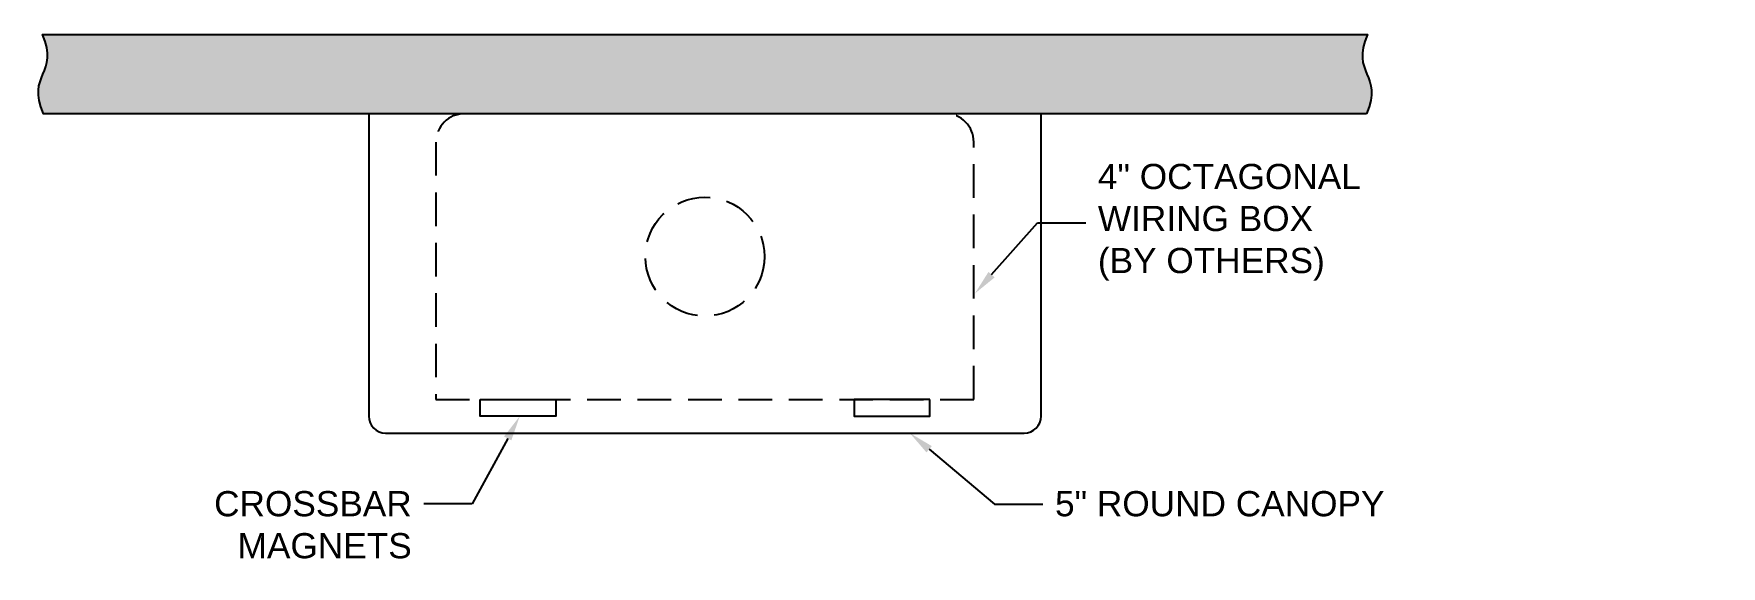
# Model space of a CAD drawing. Header units: inches. Extents: x -5 to 7.6, y -1 to 3.
import ezdxf
from ezdxf import colors
from ezdxf.entities.mleader import LeaderData, LeaderLine
from ezdxf.math import Vec2, Vec3

# ---------------------------------------------------------------- set-up
doc = ezdxf.new("R2010")
doc.units = ezdxf.units.IN
doc.header["$LTSCALE"] = 0.5
doc.header["$MEASUREMENT"] = 0
doc.linetypes.add('DASHED', pattern=[0.75, 0.5, -0.25])
for name, color, linetype in [('Ceiling', 42, 'CONTINUOUS'), ('Hardware', 242, 'CONTINUOUS'), ('Mounting', 4, 'CONTINUOUS')]:
    doc.layers.add(name, color=color, linetype=linetype)
doc.layers.add('CUST DWG', color=60, linetype='CONTINUOUS', lineweight=20)
doc.styles.add('LSAD_Standard', font='arial.ttf')

msp = doc.modelspace()

# ---------------------------------------------------------------- hatches: boundary and pattern name
at = {"layer": 'Ceiling', "ltscale": 0.5, "transparency": 16777216}
h = msp.add_hatch(dxfattribs=at)
h.set_pattern_fill('AR-CONC', color=256, scale=0.03125)
h.set_pattern_definition([(49.99999999999999, (0, -7.539608851263438), (0.2241438070627355, -0.01961004218206097), [0.0234375, -0.2578125]), (355, (0, -7.539608851263438), (-0.0433597917540625, 0.2350600417812537), [0.01875, -0.20625]), (100.45144446, (0.01867865031249494, -7.541243021263426), (0.1807840146022225, 0.2154499971776967), [0.01991880999999998, -0.2191069099999999]), (46.18420000000001, (0, -7.477108851263438), (0.3335129158348664, -0.05172477524783642), [0.03515625, -0.38671875]), (96.63563549, (0.02779273281248607, -7.481419259700942), (0.2920818580231964, 0.304412062742047), [0.029878231875, -0.3286605499999999]), (351.1841639899999, (0, -7.477108851263438), (0.2920818578296166, 0.3044120625843719), [0.028125, -0.3093750003125]), (21, (0.03125, -7.492733851263438), (0.1865334537870193, -0.1258184033329184), [0.0234375, -0.2578125]), (326.0000000000001, (0.03125, -7.492733851263438), (0.07603604122549429, 0.2266093890771416), [0.01875, -0.20625]), (71.45144474, (0.04679445437500362, -7.503218718138442), (0.262569492728116, 0.1007909852519856), [0.019918809375, -0.21910691]), (37.50000000000001, (0, -7.539608851263438), (0.003799954786653334, 0.1040293293222848), [0, -0.20375, 0, -0.209375, 0, -0.20703125]), (7.499999999999999, (0, -7.539608851263438), (0.08220923045067144, 0.1232536599632376), [0, -0.119375, 0, -0.1990625, 0, -0.07890625]), (327.5, (-0.06968749999998636, -7.539608851263438), (0.1668195113038778, -0.007048397416993674), [0, -0.078125, 0, -0.24375, 0, -0.3234375]), (317.5, (-0.1009374999999864, -7.539608851263438), (0.1822456779194957, 0.03128280697884929), [0, -0.1015625, 0, -0.161875, 0, -0.2296875])])
edge = h.paths.add_edge_path()
edge.add_spline(control_points=[(4.92714658528439, 2.965551181102455), (-3.047100412588122, 2.965551181102455), (-3.987123498935318, 2.965551181102455), (-4.927146585282571, 2.965551181102455)], knot_values=[2, 2, 2, 2, 3, 3, 3, 3], weights=[1, 1, 1, 1], degree=3, periodic=0)
edge.add_spline(control_points=[(-4.927146585282571, 2.965551181102455), (-4.862827084308719, 2.817913385826841), (-4.923507583334867, 2.670275590551228), (-4.984188082361015, 2.522637795275614), (-4.919868581387163, 2.375)], knot_values=[3, 3, 3, 3, 4, 5, 5, 5, 5], weights=[1, 1, 1, 1, 1], degree=3, periodic=0)
edge.add_spline(control_points=[(-4.919868581387163, 2.375), (-4.3641886488561, 2.375), (-3.808508716325036, 2.375), (-1.790005027393647, 2.374999999999972)], knot_values=[5, 5, 5, 5, 5.592663886643972, 5.592663886643972, 5.592663886643972, 5.592663886643972], weights=[1, 1, 1, 1], degree=3, periodic=0)
edge.add_line((-1.790005027393647, 2.374999999999972), (1.790000000000873, 2.375))
edge.add_spline(control_points=[(1.790000000020939, 2.374999999999972), (2.691348421009764, 2.374999999999972), (3.726763893397788, 2.374999999999972), (4.919868581388982, 2.374999999999972)], knot_values=[5.850197972553111, 5.850197972553111, 5.850197972553111, 5.850197972553111, 6, 6, 6, 6], weights=[1, 1, 1, 1], degree=3, periodic=0)
edge.add_spline(control_points=[(4.919868581388982, 2.375), (4.984188082362834, 2.522637795275614), (4.923507583336686, 2.670275590551228), (4.862827084310538, 2.817913385826841), (4.92714658528439, 2.965551181102455)], knot_values=[0, 0, 0, 0, 1, 2, 2, 2, 2], weights=[1, 1, 1, 1, 1], degree=3, periodic=0)

# ---------------------------------------------------------------- linework, layer by layer
msp.add_open_spline([(4.919868581388982, 2.375), (4.984188082362834, 2.522637795275614), (4.923507583336686, 2.670275590551228), (4.862827084310538, 2.817913385826841), (4.92714658528439, 2.965551181102455), (-3.047100412588122, 2.965551181102455), (-3.987123498935318, 2.965551181102455), (-4.927146585282571, 2.965551181102455), (-4.862827084308719, 2.817913385826841), (-4.923507583334867, 2.670275590551228), (-4.984188082361015, 2.522637795275614), (-4.919868581387163, 2.375), (-3.982271496338399, 2.375), (-3.044674411289634, 2.375), (4.919868581388982, 2.374999999999972)], degree=3, knots=[0, 0, 0, 0, 1, 2, 2, 2, 3, 3, 3, 4, 5, 5, 5, 6, 6, 6, 6], dxfattribs=at)
at = {"layer": 'Hardware', "ltscale": 0.5, "transparency": 16777216}
for points in [[(-1.671875000000568, 0.25), (-1.109375000000568, 0.25), (-1.109375000000568, 0.125), (-1.671875000000568, 0.125)], [(1.671875000002387, 0.25), (1.109375000002387, 0.25), (1.109375000002387, 0.125), (1.671875000002387, 0.125)]]:
    msp.add_lwpolyline(points, close=True, dxfattribs=at)
at = {"layer": 'Mounting', "ltscale": 0.5, "transparency": 16777216}
msp.add_lwpolyline([(-2.499999999999091, 2.375), (-2.499999999999091, 0.125, 0.414213562373095), (-2.374999999999091, 0), (2.375000000000909, 0, 0.414213562373095), (2.500000000000909, 0.125), (2.500000000000909, 2.375)], format="xyb", close=True, dxfattribs=at)
at = {"layer": 'Mounting', "linetype": 'DASHED', "transparency": 16777216}
msp.add_lwpolyline([(2.000000000000909, 0.25), (2.000000000000853, 2.164999999999964, 0.4142135623730284), (1.790000000000873, 2.375), (-1.789999999999281, 2.374999999999972, 0.414213562373095), (-1.999999999999261, 2.164999999999964), (-1.999999999999091, 0.25)], format="xyb", close=True, dxfattribs=at)
msp.add_circle((9.094947017729282e-13, 1.3125), 0.4424999999999998, dxfattribs=at)

# ---------------------------------------------------------------- leaders
at = {"layer": 'CUST DWG', "ltscale": 0.5, "transparency": 16777216}
ml = msp.add_multileader_mtext('Standard', dxfattribs=at)
ml.set_content('4" OCTAGONAL WIRING BOX\\P(BY OTHERS)', color=256, style='LSAD_Standard')
ml.set_leader_properties()
ml.build(insert=Vec2(0, 0))
ml.multileader.update_dxf_attribs({"text_left_attachment_type": 2, "dogleg_length": 0.36, "arrow_head_size": 0.1875})
ctx = ml.context
ctx.base_point, ctx.char_height, ctx.arrow_head_size, ctx.landing_gap_size, ctx.plane_origin = Vec3(2.832722034989545, 1.563556455864131), 0.1875, 0.1875, 0.09, Vec3(2.267896120811258, 1.362499457334309)
ctx.left_attachment = 2
notes = []
notes.append((ctx, [(0, (1, 1, 0), (2.472722034989545, 1.563556455864131), (1, 0), 0.36, [(0, [(2.007874015748712, 1.037921241340541)], 0, [])])]))
ctx.mtext.insert, ctx.mtext.width, ctx.mtext.defined_height, ctx.mtext.flow_direction = Vec3(2.922722034989544, 2.002356762821838), 2.169160782135965, 0.8540960185022739, 5
ml = msp.add_multileader_mtext('Standard', dxfattribs=at)
ml.set_content('CROSSBAR MAGNETS', color=256, style='LSAD_Standard')
ml.set_leader_properties()
ml.build(insert=Vec2(0, 0))
ml.multileader.update_dxf_attribs({"text_left_attachment_type": 2, "dogleg_length": 0.36, "arrow_head_size": 0.1875})
ctx = ml.context
ctx.base_point, ctx.char_height, ctx.arrow_head_size, ctx.landing_gap_size, ctx.plane_origin = Vec3(-3.723943274939399, -0.6863185906058806), 0.1875, 0.1875, 0.09, Vec3(-1.949134347374866, -0.727864163487709)
ctx.left_attachment, ctx.text_align_type = 2, 2
notes.append((ctx, [(0, (1, 1, 0), (-1.730242729236807, -0.5268071649578587), (-1, 0), 0.36, [(0, [(-1.377110405109761, 0.125)], 0, [])])]))
ctx.mtext.insert, ctx.mtext.width, ctx.mtext.defined_height, ctx.mtext.alignment, ctx.mtext.flow_direction = Vec3(-2.180242729236807, -0.4314584268951034), 2.100289666032142, 0.810086358450134, 3, 5
ml = msp.add_multileader_mtext('Standard', dxfattribs=at)
ml.set_content('5" ROUND CANOPY', color=256, style='LSAD_Standard')
ml.set_leader_properties()
ml.build(insert=Vec2(0, 0))
ml.multileader.update_dxf_attribs({"text_left_attachment_type": 2, "dogleg_length": 0.36, "arrow_head_size": 0.1875})
ctx = ml.context
ctx.base_point, ctx.char_height, ctx.arrow_head_size, ctx.landing_gap_size, ctx.plane_origin = Vec3(2.513960261554971, -0.5284352864193238), 0.1875, 0.1875, 0.09, Vec3(1.949134347376685, -0.7294922849491741)
ctx.left_attachment = 2
notes.append((ctx, [(0, (1, 1, 0), (2.153960261554971, -0.5284352864193238), (1, 0), 0.36, [(0, [(1.524149945767761, 0)], 0, [])])]))
ctx.mtext.insert, ctx.mtext.width, ctx.mtext.defined_height, ctx.mtext.flow_direction = Vec3(2.603960261554971, -0.4314238607713019), 4.954911286591074, 0.8540960185022739, 5
for ctx, leaders in notes:
    for number, flags, end, landing, length, lines in leaders:
        leader = LeaderData()
        leader.index, (leader.has_last_leader_line, leader.has_dogleg_vector, leader.attachment_direction) = number, flags
        leader.last_leader_point, leader.dogleg_vector, leader.dogleg_length = Vec3(end), Vec3(landing), length
        for number, points, colour, breaks in lines:
            line = LeaderLine()
            line.index, line.vertices, line.color, line.breaks = number, Vec3.list(points), colors.encode_raw_color(colour), breaks
            leader.lines.append(line)
        ctx.leaders.append(leader)

doc.saveas('drawing.dxf')
